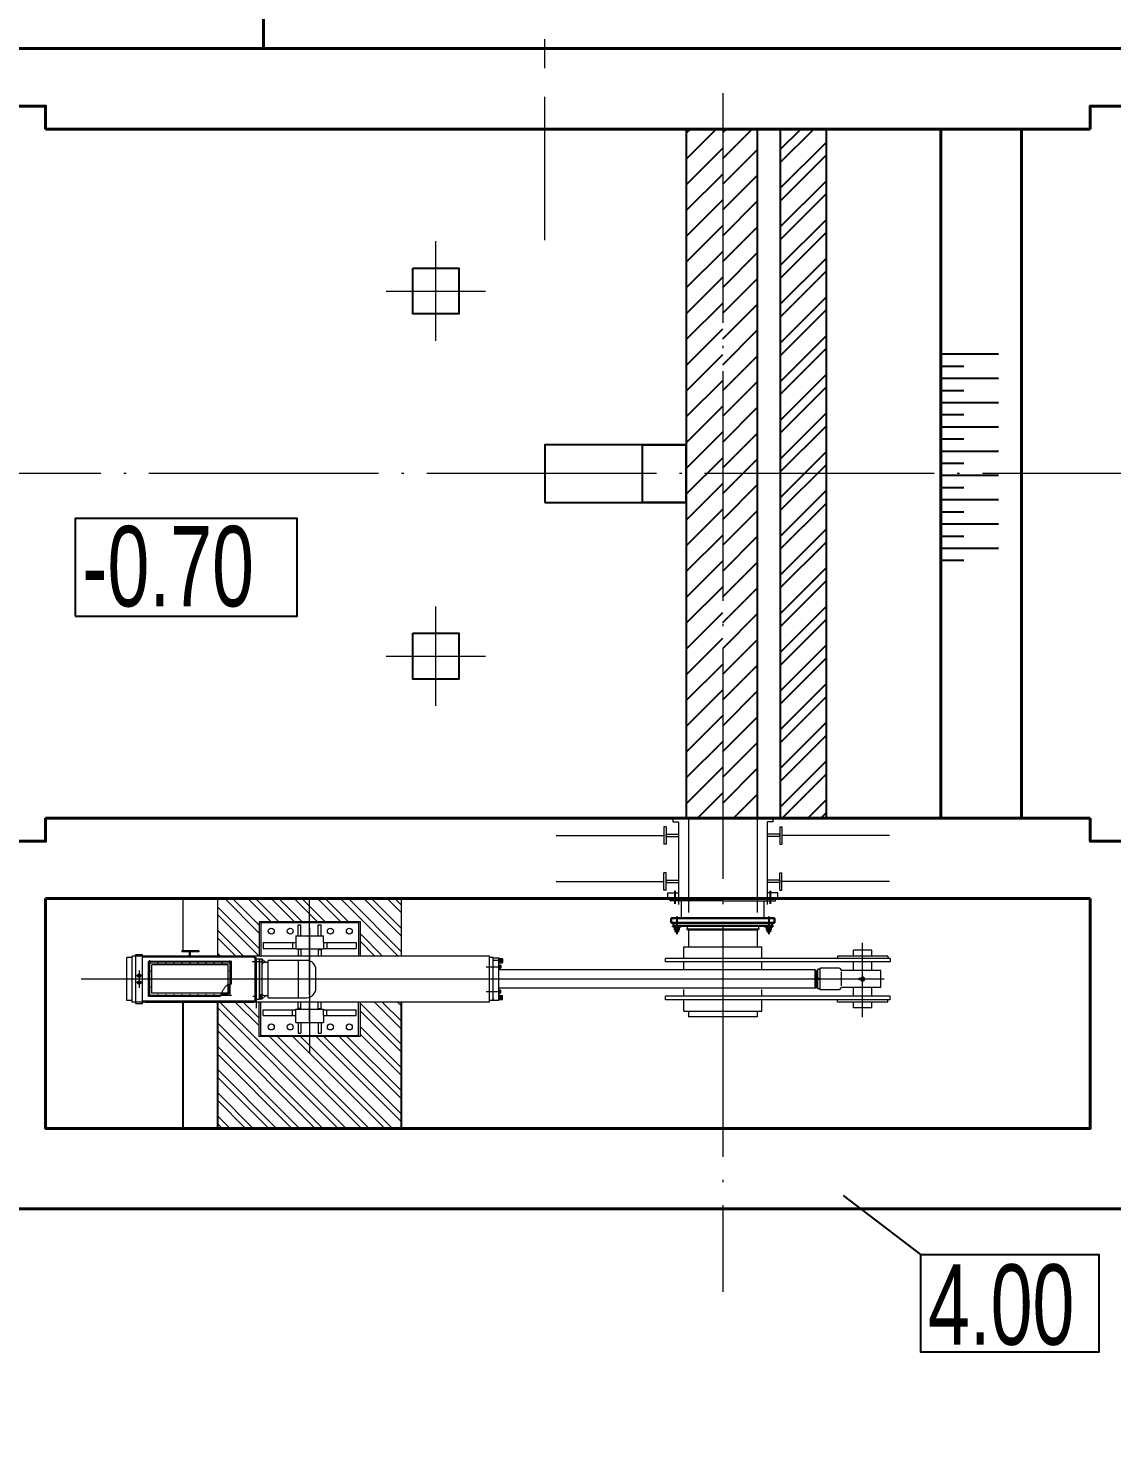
# Model space of a CAD drawing. Extents: x -51258 to 164715, y -112558 to 496610.
# Drawn here: x 69783 to 79220, y 66898 to 79220 of the extents above; entities that cross this region are included whole.
import ezdxf

# ---------------------------------------------------------------- set-up
doc = ezdxf.new("R2010")
doc.units = 0
doc.header["$LTSCALE"] = 1000
doc.header["$PDMODE"] = 32
doc.header["$PDSIZE"] = 1
for name, pattern in [('AM_ISO08W050x2', [9, 6, -0.75, 1.5, -0.75]), ('CENTER', [2, 1.25, -0.25, 0.25, -0.25]), ('DOTE', [2.42, 2, -0.2, 0.02, -0.2])]:
    doc.linetypes.add(name, pattern=pattern)
for name, color, linetype in [('PUB_TEXT', 7, 'Continuous'), ('填充252', 252, 'Continuous'), ('标注', 3, 'Continuous')]:
    doc.layers.add(name, color=color, linetype=linetype)
for name, color, linetype, lineweight in [('中心线0.15', 5, 'DOTE', 15), ('中粗线0.25', 6, 'Continuous', 25), ('细线0.15', 4, 'Continuous', 15), ('结构轮廓线0.4', 1, 'Continuous', 40)]:
    doc.layers.add(name, color=color, linetype=linetype, lineweight=lineweight)
doc.styles.add('han', font='pdatxt.shx', dxfattribs={"width": 0.7, "bigfont": 'chinese.shx'})
doc.styles.add('图中的汉字和数字', font='njsyeng.shx', dxfattribs={"width": 0.7, "bigfont": 'njsychn.shx'})
doc.dimstyles.new('1比200(加大字号)', dxfattribs={"dimtxt": 700, "dimasz": 240, "dimexe": 240, "dimexo": 30, "dimgap": 20, "dimtad": 1, "dimdec": 0, "dimdsep": 46, "dimtxsty": '图中的汉字和数字', "dimblk": 'ARCHTICK', "dimcen": 2, "dimclrd": 3, "dimclre": 3, "dimclrt": 3, "dimadec": 0, "dimazin": 0, "dimtfac": 1, "dimtdec": 0, "dimtmove": 2, "dimatfit": 3, "dimldrblk": 'ARCHTICK', "dimfxl": 1000, "dimfxlon": 1, "dimarcsym": 0})

# ---------------------------------------------------------------- blocks, each defined once
blk = doc.blocks.new('$LinePat$填挖边坡')
at = {"layer": '标注'}
for p, q in [((0, 0), (0, -1500)), ((300, 0), (300, -600))]:
    blk.add_line(p, q, dxfattribs=at)
blk = doc.blocks.new('_ArchTick')
at = {"color": 0, "linetype": 'ByBlock', "const_width": 0.4}
blk.add_lwpolyline([(-0.5, -0.5), (0.5, 0.5)], dxfattribs=at)
blk = doc.blocks.new('*D562')
at = {"color": 3, "lineweight": -2, "transparency": 16777216}
for p, q in [((69233, 62042), (69233, 60802)), ((79733, 62042), (79733, 60802)), ((69233, 61042), (79733, 61042))]:
    blk.add_line(p, q, dxfattribs=at)
at = {"layer": 'Defpoints', "color": 0, "transparency": 16777216}
for p in [(79733, 73582), (69233, 73468), (79733, 61042)]:
    blk.add_point(p, dxfattribs=at)
at = {"color": 3, "lineweight": -2, "transparency": 16777216, "xscale": 240, "yscale": 240, "zscale": 240, "rotation": 180}
blk.add_blockref('_ArchTick', (69233, 61042), dxfattribs=at)
at = {"color": 3, "lineweight": -2, "transparency": 16777216, "xscale": 240, "yscale": 240, "zscale": 240}
blk.add_blockref('_ArchTick', (79733, 61042), dxfattribs=at)
at = {"color": 3, "transparency": 16777216, "insert": (74483, 61412), "char_height": 700, "attachment_point": 5, "style": 'han'}
blk.add_mtext('10500', dxfattribs=at)

msp = doc.modelspace()

# ---------------------------------------------------------------- hatches: boundary and pattern name
at = {"layer": '填充252'}
h = msp.add_hatch(dxfattribs=at)
h.set_pattern_fill('ANSI31', color=256, scale=100, style=0)
h.set_pattern_definition([(225, (76244.7, 87343.22), (112.2532, -112.2532), [])])
h.paths.add_polyline_path([(75514.7, 78343.2), (75514.7, 72343.2), (75833, 72343.2), (75833, 78343.2)])
h = msp.add_hatch(dxfattribs=at)
h.set_pattern_fill('ANSI31', color=256, scale=100, style=0)
h.set_pattern_definition([(225, (76332.98, 87343.22), (112.2532, -112.2532), [])])
h.paths.add_polyline_path([(76133, 72343.2), (76133, 78343.2), (75833, 78343.2), (75833, 72343.2)])
h = msp.add_hatch(dxfattribs=at)
h.set_pattern_fill('ANSI32', color=256, scale=50, style=0)
h.set_pattern_definition([(225, (76532.98, 70843.22), (168.38, -168.38), []), (225, (76420.73, 70843.22), (168.38, -168.38), [])])
h.paths.add_polyline_path([(76733, 72343.2), (76733, 78343.2), (76333, 78343.2), (76333, 72343.2)])
h = msp.add_hatch(dxfattribs=at)
h.set_pattern_fill('ANSI31', color=256, scale=100, style=0)
h.set_pattern_definition([(225, (76332.98, 78343.22), (112.253, -112.253), [])])
h.paths.add_polyline_path([(75833, 72343.2), (75333, 72343.2), (75333, 72343.2), (75585.5, 72343.2), (75833, 72343.2)])
at = {"layer": '填充252', "lineweight": 15}
h = msp.add_hatch(dxfattribs=at)
h.set_pattern_fill('ANSI32,_O', color=256, scale=15, angle=90)
h.set_pattern_definition([(315, (1723176.84, -981079.6), (101.027881, 101.027881), []), (315, (1723176.84, -981146.96), (101.027881, 101.027881), [])])
h.paths.add_polyline_path([(71793, 71443.2), (72233, 71443.2), (72233, 71643.2), (71433, 71643.2), (71433, 71144.2), (71748.2, 71144.2), (71793, 71144.2)])
h.paths.add_polyline_path([(73033, 71643.2), (72233, 71643.2), (72233, 71443.2), (72673, 71443.2), (72673, 71143.2), (73033, 71143.2)])
h.paths.add_polyline_path([(71433, 69643.2), (73033, 69643.2), (73033, 70743.2), (72673, 70743.2), (72673, 70443.2), (71793, 70443.2), (71793, 70743.2), (71748.2, 70743.2), (71748.2, 70742.2), (71433, 70742.2)])
at = {"layer": '填充252', "ltscale": 10}
h = msp.add_hatch(color=256, dxfattribs=at)
h.paths.add_polyline_path([(71178.1, 71179.2), (71183.1, 71179.2), (71183.1, 71174.2)])
h.paths.add_polyline_path([(71193.1, 71174.2), (71193.1, 71179.2), (71198.1, 71179.2)])
h.paths.add_polyline_path([(71198.1, 71144.2), (71193.1, 71144.2), (71193.1, 71149.2)])
h.paths.add_polyline_path([(71183.1, 71149.2), (71183.1, 71144.2), (71178.1, 71144.2)])

# ---------------------------------------------------------------- linework, layer by layer
for points in [[(71133, 69643.2), (71133, 70742.2)], [(71433, 69643.2), (71433, 70742.2)], [(73033, 69643.2), (73033, 70743.2)]]:
    msp.add_lwpolyline(points)
at = {"layer": 'PUB_TEXT'}
for points in [[(70191.6, 74101.5), (72125.5, 74101.5), (72125.5, 74953), (70191.6, 74953)], [(77556.2, 68545.1), (79107.5, 68545.1), (79107.5, 67693.6), (77556.2, 67693.6)]]:
    msp.add_lwpolyline(points, close=True, dxfattribs=at)
msp.add_lwpolyline([(77556.2, 68545.1), (76883.2, 69058.4)], dxfattribs=at)
at = {"layer": '中心线0.15', "linetype": 'CENTER'}
msp.add_lwpolyline([(74283, 77374.4), (74283, 88339)], dxfattribs=at)
at = {"layer": '中心线0.15'}
for points in [[(75833, 78655.3), (75833, 68220.1)], [(73333, 76500.7), (73333, 77365.8)], [(72900.4, 76933.2), (73765.5, 76933.2)], [(87354.3, 75343.2), (56164.8, 75343.2)], [(73333, 73320.7), (73333, 74185.8)], [(72900.4, 73753.2), (73765.5, 73753.2)]]:
    msp.add_lwpolyline(points, dxfattribs=at)
at = {"layer": '中心线0.15', "ltscale": 0.5}
msp.add_lwpolyline([(75585.5, 72343.2), (72806.5, 72343.2)], dxfattribs=at)
at = {"layer": '中粗线0.25'}
for points in [[(75514.7, 78343.2), (75514.7, 72343.2)], [(76133, 78343.2), (76133, 72343.2)], [(76333, 78343.2), (76333, 72343.2)], [(76733, 78343.2), (76733, 72343.2)]]:
    msp.add_lwpolyline(points, dxfattribs=at)
for points in [[(73133, 77133.2), (73533, 77133.2), (73533, 76733.2), (73133, 76733.2)], [(74283, 75093.2), (75514.7, 75093.2), (75514.7, 75593.2), (74283, 75593.2)], [(75133, 75593.2), (75514.7, 75593.2), (75514.7, 75093.2), (75133, 75093.2)], [(73133, 73953.2), (73533, 73953.2), (73533, 73553.2), (73133, 73553.2)]]:
    msp.add_lwpolyline(points, close=True, dxfattribs=at)
at = {"layer": '细线0.15', "ltscale": 0.5}
for points in [[(75398, 72343.2), (75398, 72313.2)], [(75533, 72343.2), (75533, 71523.2)], [(76133, 72343.2), (76133, 71523.2)], [(76268, 72343.2), (76268, 72313.2)], [(75318, 72268.2), (75318, 72118.2)], [(75338, 72268.2), (75318, 72268.2)], [(75338, 72268.2), (75338, 72118.2)], [(75398, 72313.2), (75445, 72313.2)], [(75445, 72313.2), (75448, 72310.2)], [(75448, 72310.2), (75448, 71593.2)], [(76221, 72313.2), (76218, 72310.2)], [(76218, 72310.2), (76218, 71593.2)], [(76268, 72313.2), (76221, 72313.2)], [(76328, 72268.2), (76328, 72118.2)], [(76328, 72268.2), (76348, 72268.2)], [(76348, 72268.2), (76348, 72118.2)], [(74381.8, 72193.2), (75318, 72193.2)], [(75338, 72118.2), (75318, 72118.2)], [(75338, 72183.2), (75338, 72203.2)], [(75338, 72203.2), (75448, 72203.2)], [(75338, 72183.2), (75448, 72183.2)], [(76328, 72203.2), (76218, 72203.2)], [(76328, 72183.2), (76218, 72183.2)], [(76328, 72183.2), (76328, 72203.2)], [(76328, 72118.2), (76348, 72118.2)], [(77284.1, 72193.2), (76348, 72193.2)], [(75318, 71718.2), (75318, 71868.2)], [(75338, 71868.2), (75318, 71868.2)], [(75338, 71718.2), (75338, 71868.2)], [(76328, 71718.2), (76328, 71868.2)], [(76328, 71868.2), (76348, 71868.2)], [(76348, 71718.2), (76348, 71868.2)], [(74381.8, 71793.2), (75318, 71793.2)], [(75338, 71718.2), (75318, 71718.2)], [(75338, 71803.2), (75338, 71783.2)], [(75338, 71803.2), (75448, 71803.2)], [(75338, 71783.2), (75448, 71783.2)], [(76328, 71803.2), (76218, 71803.2)], [(76328, 71783.2), (76218, 71783.2)], [(76328, 71803.2), (76328, 71783.2)], [(76328, 71718.2), (76348, 71718.2)], [(77284.1, 71793.2), (76348, 71793.2)], [(75353, 71693.2), (75448, 71693.2)], [(75353, 71643.2), (75353, 71693.2)], [(75353, 71643.2), (75373, 71643.2)], [(76313, 71693.2), (76218, 71693.2)], [(76313, 71643.2), (76293, 71643.2)], [(76313, 71643.2), (76313, 71693.2)], [(77050.5, 70611.3), (77050.5, 71259.2)], [(73892.8, 71103.2), (73834.9, 71103.2)], [(73892.8, 71103.2), (73835, 71103.2)], [(71785.7, 70943.2), (70711.7, 70943.2)], [(76670.5, 70935.6), (76670.5, 70954.3)]]:
    msp.add_lwpolyline(points, dxfattribs=at)
at = {"layer": '细线0.15'}
for points in [[(71133, 71189.2), (71133, 71643.2)], [(71433, 71144.2), (71433, 71643.2)], [(73033, 71143.2), (73033, 71643.2)], [(75373, 71623.2), (75373, 71643.2)], [(75833, 71623.2), (75373, 71623.2)], [(75473, 71619.2), (75469, 71623.2)], [(75473, 71477.2), (75473, 71619.2)], [(75833, 71623.2), (76293, 71623.2)], [(76193, 71619.2), (76197, 71623.2)], [(76193, 71477.2), (76193, 71619.2)], [(76293, 71623.2), (76293, 71643.2)], [(71793, 71443.2), (71793, 71143.2)], [(71793, 71443.2), (72673, 71443.2)], [(71808, 71435.2), (71808, 71143.2)], [(71808, 71435.2), (72658, 71435.2)], [(72133, 71320.2), (72133, 71415.2)], [(72133, 71415.2), (72158, 71415.2)], [(72158, 71320.2), (72158, 71415.2)], [(72233, 71388.2), (72233, 70301.7)], [(72308, 71320.2), (72308, 71415.2)], [(72308, 71415.2), (72333, 71415.2)], [(72333, 71320.2), (72333, 71415.2)], [(72658, 71435.2), (72658, 71143.2)], [(72673, 71443.2), (72673, 71143.2)], [(75523, 71405.2), (75523, 71383.2)], [(75533, 71373.2), (75533, 71223.2)], [(76133, 71373.2), (76133, 71223.2)], [(76143, 71405.2), (76143, 71383.2)], [(71828, 71260.2), (72083, 71260.2)], [(71828, 71260.2), (71828, 71210.2)], [(72083, 71260.2), (72113, 71260.2)], [(72083, 71260.2), (72083, 71210.2)], [(72113, 71320.2), (72353, 71320.2)], [(72113, 71320.2), (72113, 71260.2)], [(72113, 71260.2), (72113, 71210.2)], [(72233, 71310.2), (72233, 71135.2)], [(72353, 71260.2), (72353, 71320.2)], [(72353, 71260.2), (72383, 71260.2)], [(72353, 71260.2), (72353, 71210.2)], [(72383, 71260.2), (72638, 71260.2)], [(72383, 71260.2), (72383, 71210.2)], [(72638, 71260.2), (72638, 71210.2)], [(75493, 71223.2), (76173, 71223.2)], [(75493, 71123.2), (75493, 71223.2)], [(76173, 71123.2), (76173, 71223.2)], [(70688.2, 71130.7), (70640.2, 71130.7)], [(70640.2, 70755.7), (70640.2, 71130.7)], [(70720.2, 71156.5), (70778.2, 71156.5)], [(70720.2, 70729.9), (70720.2, 71156.5)], [(70778.2, 70729.9), (70778.2, 71156.5)], [(71758.2, 71134.2), (70778.2, 71134.2)], [(71269.3, 71189.2), (71119.3, 71189.2)], [(71269.3, 71179.2), (71119.3, 71179.2)], [(71183.1, 71174.2), (71178.1, 71179.2)], [(71183.1, 71179.2), (71183.1, 71144.2)], [(71193.1, 71179.2), (71193.1, 71144.2)], [(71193.1, 71174.2), (71198.1, 71179.2)], [(71198.1, 71144.2), (71193.1, 71149.2)], [(71758.2, 70752.2), (71758.2, 71134.2)], [(71767, 71106.2), (71767, 70690.2)], [(71768.2, 70942.8), (71768.2, 71130.2)], [(71828, 71210.2), (72083, 71210.2)], [(72083, 71210.2), (72113, 71210.2)], [(72113, 71210.2), (72113, 71205.2)], [(72113, 71205.2), (72353, 71205.2)], [(72133, 71205.2), (72133, 71200.2)], [(72158, 71200.2), (72133, 71200.2)], [(72133, 71200.2), (72133, 71143.2)], [(72158, 71205.2), (72158, 71200.2)], [(72158, 71200.2), (72158, 71143.2)], [(72308, 71205.2), (72308, 71200.2)], [(72308, 71200.2), (72308, 71143.2)], [(72308, 71200.2), (72333, 71200.2)], [(72333, 71205.2), (72333, 71200.2)], [(72333, 71200.2), (72333, 71143.2)], [(72353, 71210.2), (72383, 71210.2)], [(72353, 71205.2), (72353, 71210.2)], [(72383, 71210.2), (72638, 71210.2)], [(73831.2, 71130.2), (73799.2, 71130.2)], [(73833.2, 71130.2), (73799.2, 71130.2)], [(73892.3, 71103.2), (73881.1, 71103.2)], [(73883.1, 71128.2), (73883.1, 71101.4)], [(73890.2, 71123), (73883.1, 71123)], [(73890.2, 71103.2), (73883.1, 71105.1)], [(73883.1, 71101.4), (73890.2, 71099.5)], [(73883.1, 71083.5), (73883.1, 71101.4)], [(73890.2, 71123), (73886.7, 71123)], [(73890.2, 71103.2), (73890.2, 71123)], [(73890.2, 71121.2), (73912.5, 71121.2)], [(73890.2, 71121.2), (73890.2, 71085.2)], [(73890.2, 71103.2), (73890.2, 71083.5)], [(73898.6, 71103.2), (73902.2, 71114.1)], [(73898.6, 71103.2), (73902.2, 71092.3)], [(73902.2, 71114.1), (73902.2, 71092.3)], [(73902.2, 71114.1), (73914.2, 71114.1)], [(73914.2, 71119.5), (73914.2, 71086.9)], [(77290.5, 71123.2), (75333, 71123.2)], [(75333, 71093.2), (75333, 71123.2)], [(77270.5, 71143.2), (76830.5, 71143.2)], [(76830.5, 71143.2), (76830.5, 71123.2)], [(76970.5, 71143.2), (76970.5, 71193.2)], [(77130.5, 71193.2), (76970.5, 71193.2)], [(77130.5, 71143.2), (77130.5, 71193.2)], [(77270.5, 71143.2), (77270.5, 71123.2)], [(77290.5, 71123.2), (77290.5, 71093.2)], [(70749.2, 71016.5), (70749.2, 70865.7)], [(73771.9, 71050.7), (73900.5, 71050.7)], [(73890.2, 71083.5), (73883.1, 71083.5)], [(73887.9, 71064.1), (73883.1, 71064.1)], [(73887.9, 71050.7), (73883.1, 71052)], [(73883.1, 71049.5), (73887.9, 71048.2)], [(73887.9, 71037.3), (73883.1, 71037.3)], [(73887.9, 71050.7), (73887.9, 71064.1)], [(73887.9, 71062.7), (73897.6, 71062.7)], [(73887.9, 71062.7), (73887.9, 71038.7)], [(73887.9, 71050.7), (73887.9, 71037.3)], [(73887.9, 71038.7), (73897.6, 71038.7)], [(73890.2, 71085.2), (73912.5, 71085.2)], [(73891.6, 71050.7), (73894.4, 71055.7)], [(73891.6, 71050.7), (73894.4, 71045.7)], [(73894.4, 71055.7), (73894.4, 71045.7)], [(73894.4, 71055.7), (73898.9, 71055.7)], [(73894.4, 71045.7), (73898.9, 71045.7)], [(73898.9, 71061.3), (73898.9, 71040.1)], [(73902.2, 71092.3), (73914.2, 71092.3)], [(77290.5, 71093.2), (75333, 71093.2)], [(75493, 71033.2), (75493, 71093.2)], [(76173, 71033.2), (76173, 71093.2)], [(76970.5, 71018.2), (76970.5, 71093.2)], [(77130.5, 71018.2), (77130.5, 71093.2)], [(70781.3, 70972.4), (70719.6, 70972.4)], [(70781.3, 70912.4), (70719.6, 70912.4)], [(72727.1, 70943.2), (71767.7, 70943.2)], [(71768.2, 70942.8), (71768.2, 70756.2)], [(73825.2, 70943.3), (73809.2, 70943.3)], [(73890.1, 70943.2), (73876.9, 70943.2)], [(75493, 70793.2), (75493, 70853.2)], [(76173, 70793.2), (76173, 70853.2)], [(76970.5, 70793.2), (76970.5, 70868.2)], [(77022.8, 70949.2), (77017.8, 70949.2)], [(77017.8, 70949.2), (77017.8, 70937.2)], [(77022.8, 70937.2), (77017.8, 70937.2)], [(77022.8, 70949.2), (77022.8, 70937.2)], [(77042.5, 70947.7), (77022.8, 70947.7)], [(77042.5, 70938.7), (77022.8, 70938.7)], [(77050.5, 70957.1), (77038.5, 70950.2)], [(77038.5, 70950.2), (77038.5, 70947.7)], [(77062.5, 70943.2), (77038.5, 70943.2)], [(77038.5, 70938.7), (77038.5, 70936.3)], [(77038.5, 70936.3), (77050.5, 70929.4)], [(77042.5, 70947.7), (77042.5, 70938.7)], [(77062.5, 70950.2), (77050.5, 70957.1)], [(77050.5, 70929.4), (77050.5, 70957.1)], [(77050.5, 70929.4), (77062.5, 70936.3)], [(77062.5, 70936.3), (77062.5, 70950.2)], [(77130.5, 70793.2), (77130.5, 70868.2)], [(70688.2, 70755.7), (70640.2, 70755.7)], [(70720.2, 70729.9), (70721.7, 70728.4)], [(70776.7, 70728.4), (70778.2, 70729.9)], [(70778.2, 70786.2), (70777.9, 70785.8)], [(71768.2, 70770.2), (71768.2, 70826.2)], [(71793, 70443.2), (71793, 70743.2)], [(71808, 70451.2), (71808, 70743.2)], [(72133, 70686.2), (72133, 70743.2)], [(72158, 70686.2), (72158, 70743.2)], [(72233, 70576.2), (72233, 70751.2)], [(72308, 70686.2), (72308, 70743.2)], [(72333, 70686.2), (72333, 70743.2)], [(72658, 70451.2), (72658, 70743.2)], [(72673, 70743.2), (72673, 70443.2)], [(73771.9, 70835.8), (73900.5, 70835.8)], [(73833.2, 70756.2), (73799.2, 70756.2)], [(73833.2, 70773.3), (73833.2, 70756.2)], [(73892.3, 70783.3), (73881.1, 70783.3)], [(73887.9, 70849.2), (73883.1, 70849.2)], [(73883.1, 70837), (73887.9, 70838.2)], [(73887.9, 70835.8), (73883.1, 70834.5)], [(73887.9, 70822.4), (73883.1, 70822.4)], [(73890.2, 70803), (73883.1, 70803)], [(73883.1, 70785), (73890.2, 70786.9)], [(73890.2, 70783.3), (73883.1, 70781.4)], [(73890.2, 70763.5), (73883.1, 70763.5)], [(73890.2, 70763.5), (73886.7, 70763.5)], [(73887.9, 70835.8), (73887.9, 70849.2)], [(73887.9, 70847.8), (73897.6, 70847.8)], [(73887.9, 70823.8), (73887.9, 70847.8)], [(73887.9, 70835.8), (73887.9, 70822.4)], [(73887.9, 70823.8), (73897.6, 70823.8)], [(73890.2, 70783.3), (73890.2, 70803)], [(73890.2, 70801.3), (73912.5, 70801.3)], [(73890.2, 70765.3), (73890.2, 70801.3)], [(73890.2, 70783.3), (73890.2, 70763.5)], [(73890.2, 70765.3), (73912.5, 70765.3)], [(73891.6, 70835.8), (73894.4, 70840.8)], [(73891.6, 70835.8), (73894.4, 70830.8)], [(73894.4, 70830.8), (73894.4, 70840.8)], [(73894.4, 70840.8), (73898.9, 70840.8)], [(73894.4, 70830.8), (73898.9, 70830.8)], [(73898.6, 70783.3), (73902.2, 70794.1)], [(73898.6, 70783.3), (73902.2, 70772.4)], [(73898.9, 70825.1), (73898.9, 70846.4)], [(73902.2, 70772.4), (73902.2, 70794.1)], [(73902.2, 70794.1), (73914.2, 70794.1)], [(73902.2, 70772.4), (73914.2, 70772.4)], [(73914.2, 70767), (73914.2, 70799.6)], [(77290.5, 70793.2), (75333, 70793.2)], [(75333, 70763.2), (75333, 70793.2)], [(77290.5, 70763.2), (75333, 70763.2)], [(75493, 70663.2), (75493, 70763.2)], [(76173, 70663.2), (76173, 70763.2)], [(76830.5, 70743.2), (76830.5, 70763.2)], [(77270.5, 70743.2), (76830.5, 70743.2)], [(76970.5, 70693.2), (76970.5, 70743.2)], [(77130.5, 70693.2), (77130.5, 70743.2)], [(77270.5, 70743.2), (77270.5, 70763.2)], [(77290.5, 70763.2), (77290.5, 70793.2)], [(70776.7, 70728.4), (70721.7, 70728.4)], [(71828, 70676.2), (72083, 70676.2)], [(71828, 70626.2), (71828, 70676.2)], [(71828, 70626.2), (72083, 70626.2)], [(72083, 70676.2), (72113, 70676.2)], [(72083, 70626.2), (72083, 70676.2)], [(72083, 70626.2), (72113, 70626.2)], [(72113, 70681.2), (72353, 70681.2)], [(72113, 70676.2), (72113, 70681.2)], [(72113, 70626.2), (72113, 70676.2)], [(72113, 70566.2), (72113, 70626.2)], [(72133, 70681.2), (72133, 70686.2)], [(72158, 70686.2), (72133, 70686.2)], [(72158, 70681.2), (72158, 70686.2)], [(72308, 70681.2), (72308, 70686.2)], [(72308, 70686.2), (72333, 70686.2)], [(72333, 70681.2), (72333, 70686.2)], [(72353, 70681.2), (72353, 70676.2)], [(72353, 70676.2), (72383, 70676.2)], [(72353, 70626.2), (72353, 70676.2)], [(72353, 70626.2), (72383, 70626.2)], [(72353, 70626.2), (72353, 70566.2)], [(72383, 70676.2), (72638, 70676.2)], [(72383, 70626.2), (72383, 70676.2)], [(72383, 70626.2), (72638, 70626.2)], [(72638, 70626.2), (72638, 70676.2)], [(75493, 70663.2), (76173, 70663.2)], [(75493, 70663.2), (75533, 70663.2)], [(75533, 70663.2), (75533, 70613.2)], [(76133, 70613.2), (75533, 70613.2)], [(76133, 70663.2), (76133, 70613.2)], [(77130.5, 70693.2), (76970.5, 70693.2)], [(72113, 70566.2), (72353, 70566.2)], [(72133, 70566.2), (72133, 70471.2)], [(72158, 70566.2), (72158, 70471.2)], [(72308, 70566.2), (72308, 70471.2)], [(72333, 70566.2), (72333, 70471.2)], [(72673, 70443.2), (71793, 70443.2)], [(71808, 70451.2), (72658, 70451.2)], [(72133, 70471.2), (72158, 70471.2)], [(72308, 70471.2), (72333, 70471.2)]]:
    msp.add_lwpolyline(points, dxfattribs=at)
at = {"layer": '细线0.15', "ltscale": 2}
for points in [[(72233, 70806.8), (72233, 71637.2)], [(73865.1, 70943.2), (70243.9, 70943.2)]]:
    msp.add_lwpolyline(points, dxfattribs=at)
at = {"layer": '细线0.15', "lineweight": -3, "ltscale": 0.5}
for points in [[(75418, 71596.9), (75418, 71711.9)], [(76248, 71596.9), (76248, 71711.9)], [(75433, 71487.1), (75433, 71335.1)], [(76233, 71487.1), (76233, 71335.1)]]:
    msp.add_lwpolyline(points, dxfattribs=at)
at = {"layer": '细线0.15', "color": 7, "linetype": 'Continuous', "lineweight": 30}
for points in [[(75383, 71433.2), (75383, 71473.2)], [(75383, 71473.2), (75833, 71473.2)], [(76283, 71473.2), (75833, 71473.2)], [(76283, 71433.2), (76283, 71473.2)], [(75833, 71433.2), (75383, 71433.2)], [(75397, 71405.2), (75397, 71400.2)], [(75397, 71405.2), (76269, 71405.2)], [(75397, 71400.2), (75469, 71400.2)], [(75403.7, 71433.2), (75403.7, 71405.2)], [(75414.2, 71394.2), (75414.6, 71394.2)], [(75414.6, 71394.2), (75451.7, 71394.2)], [(75415.4, 71394.2), (75415, 71394)], [(75415, 71392.4), (75415.5, 71392.6), (75416.1, 71392.7), (75416.6, 71392.9), (75416.9, 71393), (75417.2, 71393), (75417.5, 71393.1), (75417.8, 71393.2), (75418, 71393.3), (75418.3, 71393.3), (75418.6, 71393.4), (75418.9, 71393.5), (75419.2, 71393.5), (75419.4, 71393.6), (75419.7, 71393.6), (75420, 71393.7), (75420.3, 71393.7), (75420.6, 71393.8), (75420.8, 71393.8), (75421.1, 71393.8), (75421.4, 71393.9), (75421.7, 71393.9), (75422, 71393.9), (75422.3, 71394), (75422.6, 71394), (75422.8, 71394), (75423.1, 71394), (75423.4, 71394), (75423.7, 71394), (75424, 71394), (75424.3, 71394), (75424.6, 71394), (75424.8, 71394), (75425.1, 71394), (75425.4, 71394), (75425.7, 71394), (75426, 71393.9), (75426.3, 71393.9), (75426.6, 71393.9), (75426.8, 71393.8), (75427.1, 71393.8), (75427.4, 71393.8), (75427.7, 71393.7), (75428, 71393.7), (75428.3, 71393.6), (75428.5, 71393.6), (75428.8, 71393.5), (75429.1, 71393.5), (75429.4, 71393.4), (75429.7, 71393.3), (75429.9, 71393.3), (75430.2, 71393.2), (75430.5, 71393.1), (75430.8, 71393.1), (75431, 71393), (75431.3, 71392.9), (75431.6, 71392.8), (75431.9, 71392.7), (75432.4, 71392.6), (75433, 71392.4)], [(75415, 71393.9), (75415, 71393.9), (75415, 71393.9), (75415, 71393.9), (75415, 71393.9), (75415, 71393.9), (75415, 71393.9), (75415, 71393.9), (75415, 71393.9), (75415, 71393.8), (75415, 71393.8), (75415, 71393.8), (75415, 71393.7), (75415, 71393.7), (75415, 71393.6), (75415, 71393.6), (75415, 71393.5), (75415, 71393.4), (75415, 71393.4), (75415, 71393.2), (75415, 71393.1), (75415, 71392.9), (75415, 71392.7), (75415, 71392.4)], [(75415, 71374.6), (75415, 71392.4)], [(75433, 71374.6), (75432.4, 71374.4), (75431.9, 71374.2), (75431.3, 71374.1), (75431, 71374), (75430.8, 71373.9), (75430.5, 71373.8), (75430.2, 71373.8), (75429.9, 71373.7), (75429.7, 71373.6), (75429.4, 71373.6), (75429.1, 71373.5), (75428.8, 71373.4), (75428.5, 71373.4), (75428.2, 71373.3), (75428, 71373.3), (75427.7, 71373.2), (75427.4, 71373.2), (75427.1, 71373.2), (75426.8, 71373.1), (75426.6, 71373.1), (75426.3, 71373.1), (75426, 71373), (75425.7, 71373), (75425.4, 71373), (75425.1, 71373), (75424.8, 71373), (75424.6, 71373), (75424.3, 71372.9), (75424, 71372.9), (75423.7, 71372.9), (75423.4, 71373), (75423.1, 71373), (75422.8, 71373), (75422.6, 71373), (75422.3, 71373), (75422, 71373), (75421.7, 71373.1), (75421.4, 71373.1), (75421.1, 71373.1), (75420.8, 71373.2), (75420.6, 71373.2), (75420.3, 71373.2), (75420, 71373.3), (75419.7, 71373.3), (75419.4, 71373.4), (75419.2, 71373.4), (75418.9, 71373.5), (75418.6, 71373.6), (75418.3, 71373.6), (75418, 71373.7), (75417.8, 71373.8), (75417.5, 71373.8), (75417.2, 71373.9), (75416.9, 71374), (75416.6, 71374.1), (75416.4, 71374.1), (75416.1, 71374.2), (75415.5, 71374.4), (75415, 71374.6)], [(75415, 71374.6), (75415, 71374.2), (75415, 71374.1), (75415, 71373.9), (75415, 71373.7), (75415, 71373.6), (75415, 71373.5), (75415, 71373.5), (75415, 71373.4), (75415, 71373.3), (75415, 71373.3), (75415, 71373.2), (75415, 71373.2), (75415, 71373.2), (75415, 71373.1), (75415, 71373.1), (75415, 71373.1), (75415, 71373.1), (75415, 71373), (75415, 71373), (75415, 71373), (75415, 71373), (75415, 71373), (75415, 71373.1)], [(75415, 71372.9), (75415.4, 71372.7)], [(75433, 71372.7), (75415.4, 71372.7)], [(75421, 71372.7), (75421, 71354.9)], [(75421, 71354.9), (75422.6, 71353.2)], [(75421, 71354.9), (75445, 71354.9)], [(75443.4, 71353.2), (75422.6, 71353.2)], [(75433, 71392.4), (75433.5, 71392.6), (75434.1, 71392.7), (75434.6, 71392.9), (75434.9, 71393), (75435.2, 71393), (75435.5, 71393.1), (75435.8, 71393.2), (75436, 71393.3), (75436.3, 71393.3), (75436.6, 71393.4), (75436.9, 71393.5), (75437.2, 71393.5), (75437.4, 71393.6), (75437.7, 71393.6), (75438, 71393.7), (75438.3, 71393.7), (75438.6, 71393.8), (75438.8, 71393.8), (75439.1, 71393.8), (75439.4, 71393.9), (75439.7, 71393.9), (75440, 71393.9), (75440.3, 71394), (75440.6, 71394), (75440.8, 71394), (75441.1, 71394), (75441.4, 71394), (75441.7, 71394), (75442, 71394), (75442.3, 71394), (75442.6, 71394), (75442.8, 71394), (75443.1, 71394), (75443.4, 71394), (75443.7, 71394), (75444, 71393.9), (75444.3, 71393.9), (75444.6, 71393.9), (75444.8, 71393.8), (75445.1, 71393.8), (75445.4, 71393.8), (75445.7, 71393.7), (75446, 71393.7), (75446.3, 71393.6), (75446.5, 71393.6), (75446.8, 71393.5), (75447.1, 71393.5), (75447.4, 71393.4), (75447.7, 71393.3), (75447.9, 71393.3), (75448.2, 71393.2), (75448.5, 71393.1), (75448.8, 71393.1), (75449, 71393), (75449.3, 71392.9), (75449.6, 71392.8), (75449.9, 71392.7), (75450.4, 71392.6), (75451, 71392.4)], [(75433, 71374.6), (75433, 71392.4)], [(75451, 71374.6), (75450.4, 71374.4), (75449.9, 71374.2), (75449.3, 71374.1), (75449, 71374), (75448.8, 71373.9), (75448.5, 71373.8), (75448.2, 71373.8), (75447.9, 71373.7), (75447.7, 71373.6), (75447.4, 71373.6), (75447.1, 71373.5), (75446.8, 71373.4), (75446.5, 71373.4), (75446.2, 71373.3), (75446, 71373.3), (75445.7, 71373.2), (75445.4, 71373.2), (75445.1, 71373.2), (75444.8, 71373.1), (75444.6, 71373.1), (75444.3, 71373.1), (75444, 71373), (75443.7, 71373), (75443.4, 71373), (75443.1, 71373), (75442.8, 71373), (75442.6, 71373), (75442.3, 71372.9), (75442, 71372.9), (75441.7, 71372.9), (75441.4, 71373), (75441.1, 71373), (75440.8, 71373), (75440.6, 71373), (75440.3, 71373), (75440, 71373), (75439.7, 71373.1), (75439.4, 71373.1), (75439.1, 71373.1), (75438.8, 71373.2), (75438.6, 71373.2), (75438.3, 71373.2), (75438, 71373.3), (75437.7, 71373.3), (75437.4, 71373.4), (75437.2, 71373.4), (75436.9, 71373.5), (75436.6, 71373.6), (75436.3, 71373.6), (75436, 71373.7), (75435.8, 71373.8), (75435.5, 71373.8), (75435.2, 71373.9), (75434.9, 71374), (75434.6, 71374.1), (75434.4, 71374.1), (75434.1, 71374.2), (75433.5, 71374.4), (75433, 71374.6)], [(75450.6, 71372.7), (75433, 71372.7)], [(75443.4, 71353.2), (75445, 71354.9)], [(75445, 71354.9), (75445, 71372.7)], [(75451, 71394), (75450.6, 71394.2)], [(75450.6, 71372.7), (75451, 71372.9)], [(75451, 71392.4), (75451, 71392.7), (75451, 71392.9), (75451, 71393.1), (75451, 71393.2), (75451, 71393.4), (75451, 71393.4), (75451, 71393.5), (75451, 71393.6), (75451, 71393.6), (75451, 71393.7), (75451, 71393.7), (75451, 71393.8), (75451, 71393.8), (75451, 71393.8), (75451, 71393.9), (75451, 71393.9), (75451, 71393.9), (75451, 71393.9), (75451, 71393.9), (75451, 71393.9), (75451, 71393.9), (75451, 71393.9), (75451, 71393.9)], [(75451, 71374.6), (75451, 71392.4)], [(75451, 71373.1), (75451, 71373), (75451, 71373), (75451, 71373), (75451, 71373), (75451, 71373), (75451, 71373.1), (75451, 71373.1), (75451, 71373.1), (75451, 71373.1), (75451, 71373.2), (75451, 71373.2), (75451, 71373.2), (75451, 71373.3), (75451, 71373.3), (75451, 71373.4), (75451, 71373.5), (75451, 71373.5), (75451, 71373.6), (75451, 71373.7), (75451, 71373.9), (75451, 71374.1), (75451, 71374.2), (75451, 71374.6)], [(75451.7, 71394.2), (75451.7, 71400.2)], [(75469, 71400.2), (75469, 71405.2)], [(75470.5, 71405.2), (75469, 71405.2)], [(75525.7, 71373.2), (75523, 71383.2)], [(75525.7, 71373.2), (75833, 71373.2)], [(75833, 71433.2), (76283, 71433.2)], [(76140.3, 71373.2), (75833, 71373.2)], [(76140.3, 71373.2), (76143, 71383.2)], [(76197, 71400.2), (76197, 71405.2)], [(76269, 71400.2), (76197, 71400.2)], [(76214.2, 71394.2), (76214.2, 71400.2)], [(76251.4, 71394.2), (76214.2, 71394.2)], [(76215, 71394), (76215.4, 71394.2)], [(76233, 71392.4), (76232.4, 71392.6), (76231.9, 71392.7), (76231.3, 71392.9), (76231, 71393), (76230.8, 71393), (76230.5, 71393.1), (76230.2, 71393.2), (76229.9, 71393.3), (76229.7, 71393.3), (76229.4, 71393.4), (76229.1, 71393.5), (76228.8, 71393.5), (76228.5, 71393.6), (76228.2, 71393.6), (76228, 71393.7), (76227.7, 71393.7), (76227.4, 71393.8), (76227.1, 71393.8), (76226.8, 71393.8), (76226.6, 71393.9), (76226.3, 71393.9), (76226, 71393.9), (76225.7, 71394), (76225.4, 71394), (76225.1, 71394), (76224.8, 71394), (76224.6, 71394), (76224.3, 71394), (76224, 71394), (76223.7, 71394), (76223.4, 71394), (76223.1, 71394), (76222.8, 71394), (76222.6, 71394), (76222.3, 71394), (76222, 71393.9), (76221.7, 71393.9), (76221.4, 71393.9), (76221.1, 71393.8), (76220.8, 71393.8), (76220.6, 71393.8), (76220.3, 71393.7), (76220, 71393.7), (76219.7, 71393.6), (76219.4, 71393.6), (76219.2, 71393.5), (76218.9, 71393.5), (76218.6, 71393.4), (76218.3, 71393.3), (76218, 71393.3), (76217.8, 71393.2), (76217.5, 71393.1), (76217.2, 71393.1), (76216.9, 71393), (76216.6, 71392.9), (76216.4, 71392.8), (76216.1, 71392.7), (76215.5, 71392.6), (76215, 71392.4)], [(76215, 71392.4), (76215, 71392.7), (76215, 71392.9), (76215, 71393.1), (76215, 71393.2), (76215, 71393.4), (76215, 71393.4), (76215, 71393.5), (76215, 71393.6), (76215, 71393.6), (76215, 71393.7), (76215, 71393.7), (76215, 71393.8), (76215, 71393.8), (76215, 71393.8), (76215, 71393.9), (76215, 71393.9), (76215, 71393.9), (76215, 71393.9), (76215, 71393.9), (76215, 71393.9), (76215, 71393.9), (76215, 71393.9), (76215, 71393.9)], [(76215, 71374.6), (76215, 71392.4)], [(76215, 71373.1), (76215, 71373), (76215, 71373), (76215, 71373), (76215, 71373), (76215, 71373), (76215, 71373.1), (76215, 71373.1), (76215, 71373.1), (76215, 71373.1), (76215, 71373.2), (76215, 71373.2), (76215, 71373.2), (76215, 71373.3), (76215, 71373.3), (76215, 71373.4), (76215, 71373.5), (76215, 71373.5), (76215, 71373.6), (76215, 71373.7), (76215, 71373.9), (76215, 71374.1), (76215, 71374.2), (76215, 71374.6)], [(76215, 71374.6), (76215.5, 71374.4), (76216.1, 71374.2), (76216.6, 71374.1), (76216.9, 71374), (76217.2, 71373.9), (76217.5, 71373.8), (76217.8, 71373.8), (76218, 71373.7), (76218.3, 71373.6), (76218.6, 71373.6), (76218.9, 71373.5), (76219.2, 71373.4), (76219.4, 71373.4), (76219.7, 71373.3), (76220, 71373.3), (76220.3, 71373.2), (76220.6, 71373.2), (76220.8, 71373.2), (76221.1, 71373.1), (76221.4, 71373.1), (76221.7, 71373.1), (76222, 71373), (76222.3, 71373), (76222.6, 71373), (76222.8, 71373), (76223.1, 71373), (76223.4, 71373), (76223.7, 71372.9), (76224, 71372.9), (76224.3, 71372.9), (76224.6, 71373), (76224.8, 71373), (76225.1, 71373), (76225.4, 71373), (76225.7, 71373), (76226, 71373), (76226.3, 71373.1), (76226.6, 71373.1), (76226.8, 71373.1), (76227.1, 71373.2), (76227.4, 71373.2), (76227.7, 71373.2), (76228, 71373.3), (76228.3, 71373.3), (76228.5, 71373.4), (76228.8, 71373.4), (76229.1, 71373.5), (76229.4, 71373.6), (76229.7, 71373.6), (76229.9, 71373.7), (76230.2, 71373.8), (76230.5, 71373.8), (76230.8, 71373.9), (76231, 71374), (76231.3, 71374.1), (76231.6, 71374.1), (76231.9, 71374.2), (76232.4, 71374.4), (76233, 71374.6)], [(76215.4, 71372.7), (76215, 71372.9)], [(76215.4, 71372.7), (76233, 71372.7)], [(76221, 71354.9), (76221, 71372.7)], [(76222.6, 71353.2), (76221, 71354.9)], [(76245, 71354.9), (76221, 71354.9)], [(76222.6, 71353.2), (76243.4, 71353.2)], [(76251, 71392.4), (76250.4, 71392.6), (76249.9, 71392.7), (76249.3, 71392.9), (76249, 71393), (76248.8, 71393), (76248.5, 71393.1), (76248.2, 71393.2), (76247.9, 71393.3), (76247.7, 71393.3), (76247.4, 71393.4), (76247.1, 71393.5), (76246.8, 71393.5), (76246.5, 71393.6), (76246.2, 71393.6), (76246, 71393.7), (76245.7, 71393.7), (76245.4, 71393.8), (76245.1, 71393.8), (76244.8, 71393.8), (76244.6, 71393.9), (76244.3, 71393.9), (76244, 71393.9), (76243.7, 71394), (76243.4, 71394), (76243.1, 71394), (76242.8, 71394), (76242.6, 71394), (76242.3, 71394), (76242, 71394), (76241.7, 71394), (76241.4, 71394), (76241.1, 71394), (76240.8, 71394), (76240.6, 71394), (76240.3, 71394), (76240, 71393.9), (76239.7, 71393.9), (76239.4, 71393.9), (76239.1, 71393.8), (76238.8, 71393.8), (76238.6, 71393.8), (76238.3, 71393.7), (76238, 71393.7), (76237.7, 71393.6), (76237.4, 71393.6), (76237.2, 71393.5), (76236.9, 71393.5), (76236.6, 71393.4), (76236.3, 71393.3), (76236, 71393.3), (76235.8, 71393.2), (76235.5, 71393.1), (76235.2, 71393.1), (76234.9, 71393), (76234.6, 71392.9), (76234.4, 71392.8), (76234.1, 71392.7), (76233.5, 71392.6), (76233, 71392.4)], [(76233, 71374.6), (76233, 71392.4)], [(76233, 71374.6), (76233.5, 71374.4), (76234.1, 71374.2), (76234.6, 71374.1), (76234.9, 71374), (76235.2, 71373.9), (76235.5, 71373.8), (76235.8, 71373.8), (76236, 71373.7), (76236.3, 71373.6), (76236.6, 71373.6), (76236.9, 71373.5), (76237.2, 71373.4), (76237.4, 71373.4), (76237.7, 71373.3), (76238, 71373.3), (76238.3, 71373.2), (76238.6, 71373.2), (76238.8, 71373.2), (76239.1, 71373.1), (76239.4, 71373.1), (76239.7, 71373.1), (76240, 71373), (76240.3, 71373), (76240.6, 71373), (76240.8, 71373), (76241.1, 71373), (76241.4, 71373), (76241.7, 71372.9), (76242, 71372.9), (76242.3, 71372.9), (76242.6, 71373), (76242.8, 71373), (76243.1, 71373), (76243.4, 71373), (76243.7, 71373), (76244, 71373), (76244.3, 71373.1), (76244.6, 71373.1), (76244.8, 71373.1), (76245.1, 71373.2), (76245.4, 71373.2), (76245.7, 71373.2), (76246, 71373.3), (76246.3, 71373.3), (76246.5, 71373.4), (76246.8, 71373.4), (76247.1, 71373.5), (76247.4, 71373.6), (76247.7, 71373.6), (76247.9, 71373.7), (76248.2, 71373.8), (76248.5, 71373.8), (76248.8, 71373.9), (76249, 71374), (76249.3, 71374.1), (76249.6, 71374.1), (76249.9, 71374.2), (76250.4, 71374.4), (76251, 71374.6)], [(76233, 71372.7), (76250.6, 71372.7)], [(76245, 71354.9), (76243.4, 71353.2)], [(76245, 71372.7), (76245, 71354.9)], [(76250.6, 71394.2), (76251, 71394)], [(76251, 71372.9), (76250.6, 71372.7)], [(76251, 71393.9), (76251, 71393.9), (76251, 71393.9), (76251, 71393.9), (76251, 71393.9), (76251, 71393.9), (76251, 71393.9), (76251, 71393.9), (76251, 71393.9), (76251, 71393.8), (76251, 71393.8), (76251, 71393.8), (76251, 71393.7), (76251, 71393.7), (76251, 71393.6), (76251, 71393.6), (76251, 71393.5), (76251, 71393.4), (76251, 71393.4), (76251, 71393.2), (76251, 71393.1), (76251, 71392.9), (76251, 71392.7), (76251, 71392.4)], [(76251, 71374.6), (76251, 71392.4)], [(76251, 71374.6), (76251, 71374.2), (76251, 71374.1), (76251, 71373.9), (76251, 71373.7), (76251, 71373.6), (76251, 71373.5), (76251, 71373.5), (76251, 71373.4), (76251, 71373.3), (76251, 71373.3), (76251, 71373.2), (76251, 71373.2), (76251, 71373.2), (76251, 71373.1), (76251, 71373.1), (76251, 71373.1), (76251, 71373.1), (76251, 71373), (76251, 71373), (76251, 71373), (76251, 71373), (76251, 71373), (76251, 71373.1)], [(76251.7, 71394.2), (76251.4, 71394.2)], [(76262.3, 71433.2), (76262.3, 71405.2)], [(76269, 71405.2), (76269, 71400.2)]]:
    msp.add_lwpolyline(points, dxfattribs=at)
at = {"layer": '细线0.15', "lineweight": 30}
msp.add_lwpolyline([(75473, 71477.2), (75469, 71473.2)], dxfattribs=at)
at = {"layer": '细线0.15', "ltscale": 14}
for points in [[(73799.2, 71143.2), (70688.2, 71143.2)], [(70688.2, 70743.2), (70688.2, 71143.2)], [(70803.2, 71144.2), (70803.2, 71134.2)], [(71748.2, 71144.2), (71748.2, 71134.2)], [(71768.2, 71116.2), (71770.2, 71118.2)], [(71770.2, 71118.2), (71796.2, 71118.2)], [(71796.2, 71118.2), (71798.2, 71116.2)], [(71798.2, 71118.2), (71816.2, 71118.2)], [(71798.2, 70768.2), (71798.2, 71118.2)], [(71798.2, 71118.2), (71798.2, 70770.2)], [(71816.2, 71118.2), (71850.4, 71089.5)], [(71816.2, 71118.2), (71816.2, 70768.2)], [(72206.9, 71105.7), (71873.7, 71105.7)], [(71873.7, 70780.7), (71873.7, 71105.7)], [(72136, 70780.7), (72136, 71105.7)], [(73799.2, 70743.2), (73799.2, 71143.2)], [(73833.2, 70758.2), (73833.2, 71130.2)], [(73833.2, 71128.2), (73883.1, 71128.2)], [(73883.1, 70758.2), (73883.1, 71128.2)], [(71553.7, 71095.7), (70828.7, 71095.7)], [(70828.7, 70790.7), (70828.7, 71095.7)], [(71524.2, 71066.2), (70858.2, 71066.2)], [(70858.2, 70820.2), (70858.2, 71066.2)], [(71844.6, 71089.5), (71873.7, 71089.5)], [(72288.2, 70862), (72288.2, 71024.5)], [(76637.5, 71023.2), (73883.1, 71023.2)], [(76637.5, 71023.2), (76640.5, 71020.2)], [(76637.5, 70863.2), (76637.5, 71023.2)], [(76640.5, 71020.2), (76640.5, 70866.2)], [(76645.5, 71015.7), (76660.5, 71015.7)], [(76650.5, 71015.7), (76650.5, 70870.7)], [(76660.5, 70858.2), (76660.5, 71028.2)], [(76680.5, 71028.2), (76660.5, 71028.2)], [(76660.5, 70858.2), (76660.5, 71028.2)], [(76680.5, 70848.2), (76680.5, 71038.2)], [(76850.5, 71038.2), (76680.5, 71038.2)], [(76680.5, 70848.2), (76680.5, 71038.2)], [(76850.5, 71038.2), (76865.5, 71018.2)], [(77210.5, 71018.2), (76865.5, 71018.2)], [(76865.5, 70882.9), (76865.5, 71006.5)], [(77050.5, 70834.2), (77050.5, 71048.9)], [(77210.5, 70868.2), (77210.5, 71018.2)], [(76637.5, 70863.2), (73883.1, 70863.2)], [(77239.2, 70943.2), (73890.1, 70943.2)], [(76637.5, 70863.2), (76640.5, 70866.2)], [(76645.5, 70870.7), (76660.5, 70870.7)], [(76680.5, 70858.2), (76660.5, 70858.2)], [(76850.5, 70848.2), (76865.5, 70868.2)], [(77210.5, 70868.2), (76865.5, 70868.2)], [(73799.2, 70743.2), (70688.2, 70743.2)], [(70803.2, 70742.2), (70803.2, 70752.2)], [(71452.9, 70790.7), (70828.7, 70790.7)], [(71534.2, 70820.2), (70858.2, 70820.2)], [(71524.2, 70810.2), (71461, 70810.2)], [(71748.2, 70742.2), (71748.2, 70752.2)], [(71768.2, 70770.2), (71770.2, 70768.2)], [(71770.2, 70768.2), (71796.2, 70768.2)], [(71798.2, 70770.2), (71796.2, 70768.2)], [(71798.2, 70806.4), (71806.7, 70806.4)], [(71798.2, 70799.9), (71806.7, 70799.9)], [(71798.2, 70786.8), (71806.7, 70786.8)], [(71798.2, 70780.3), (71806.7, 70780.3)], [(71816.2, 70768.2), (71798.2, 70768.2)], [(71808.2, 70793.4), (71808.2, 70803.2)], [(71808.2, 70783.5), (71808.2, 70793.4)], [(71816.2, 70768.2), (71850.4, 70797)], [(71873.7, 70797), (71844.6, 70797)], [(71873.7, 70780.7), (72206.9, 70780.7)], [(73799.2, 70743.2), (73799.2, 70756.2)], [(73833.2, 70758.2), (73883.1, 70758.2)], [(76850.5, 70848.2), (76680.5, 70848.2)]]:
    msp.add_lwpolyline(points, dxfattribs=at)
at = {"layer": '细线0.15', "ltscale": 10}
for points in [[(70778.2, 70752.2), (70778.2, 71134.2)], [(70803.2, 71144.2), (71748.2, 71144.2)], [(70803.2, 71144.2), (71748.2, 71144.2)], [(71119.3, 71189.2), (71119.3, 71179.2)], [(71183.1, 71149.2), (71178.1, 71144.2)], [(71269.3, 71189.2), (71269.3, 71179.2)], [(71743.2, 71134.2), (71758.2, 71134.2)], [(71758.2, 71130.2), (71768.2, 71130.2)], [(71524.2, 70820.2), (71524.2, 71066.2)], [(71553.7, 70898.7), (71553.7, 71095.7)], [(70841.2, 70936.2), (70841.2, 70950.2)], [(71553.7, 70898.7), (71546.7, 70897.8), (71539.8, 70896.8), (71533, 70895.5), (71526.5, 70893.8), (71517.6, 70890.4), (71514.3, 70888.6), (71508.7, 70885), (71503.5, 70880.7), (71498.7, 70876), (71494.1, 70870.7), (71489.8, 70865.1), (71485.8, 70859.2), (71482.1, 70853.1), (71478.5, 70846.9), (71475.3, 70840.8), (71472, 70834.3), (71469, 70828), (71466.1, 70821.8), (71463.3, 70815.6), (71460.7, 70809.4), (71458, 70803.1), (71455.4, 70796.9), (71452.9, 70790.7)], [(71534.2, 70820.2), (71534.2, 70895.7)], [(70778.2, 70752.2), (71758.2, 70752.2)], [(70803.2, 70742.2), (71748.2, 70742.2)], [(71524.2, 70820.2), (71524.2, 70810.2)], [(71758.2, 70756.2), (71768.2, 70756.2)]]:
    msp.add_lwpolyline(points, dxfattribs=at)
at = {"layer": '细线0.15', "ltscale": 0.1}
for points in [[(70841.2, 70790.3), (70841.2, 71108.7)], [(71541.2, 70803.2), (71541.2, 71103.7)], [(70841.2, 71083.2), (71552.9, 71083.2)], [(70841.2, 71083.2), (71557.4, 71083.2)], [(70841.2, 70803.2), (71552.9, 70803.2)]]:
    msp.add_lwpolyline(points, dxfattribs=at)
at = {"layer": '细线0.15', "ltscale": 14}
for points in [[(72288.2, 71024.5, 0.4142136), (72206.9, 71105.7)], [(71844.6, 71089.5, 0.4142136), (71816.2, 71061)], [(76640.5, 71020.2, 0.3813173), (76645.5, 71015.7)], [(72206.9, 70780.7, 0.4142136), (72288.2, 70862)], [(76645.5, 70870.7, 0.3813173), (76640.5, 70866.2)], [(71806.7, 70799.9, 0.4585403), (71806.7, 70806.4)], [(71806.7, 70786.8, 0.2292702), (71806.7, 70799.9)], [(71806.7, 70780.3, 0.4585403), (71806.7, 70786.8)], [(71816.2, 70825.4, 0.4142136), (71844.6, 70797)]]:
    msp.add_lwpolyline(points, format="xyb", dxfattribs=at)
at = {"layer": '细线0.15'}
for points in [[(73914.2, 71119.5, 0.4142136), (73912.5, 71121.2)], [(73898.9, 71061.3, 0.4142136), (73897.6, 71062.7)], [(73897.6, 71038.7, 0.4142136), (73898.9, 71040.1)], [(73912.5, 71085.2, 0.4142136), (73914.2, 71086.9)], [(77033.6, 70938.7, 7.6470077), (77033.6, 70947.7)], [(77040.4, 70938.7, 4.6749844), (77040.4, 70947.7)], [(77050.5, 70951.3, 2.399712), (77058.5, 70943.2)], [(73898.9, 70846.4, 0.4142136), (73897.6, 70847.8)], [(73897.6, 70823.8, 0.4142136), (73898.9, 70825.1)], [(73914.2, 70799.6, 0.4142136), (73912.5, 70801.3)], [(73912.5, 70765.3, 0.4142136), (73914.2, 70767)]]:
    msp.add_lwpolyline(points, format="xyb", dxfattribs=at)
at = {"layer": '细线0.15', "ltscale": 10}
for points in [[(70754.7, 70981.9), (70760.2, 70972.4), (70754.7, 70962.9), (70743.7, 70962.9), (70738.2, 70972.4), (70743.7, 70981.9)], [(70754.7, 70902.9), (70760.2, 70912.4), (70754.7, 70921.9), (70743.7, 70921.9), (70738.2, 70912.4), (70743.7, 70902.9)]]:
    msp.add_lwpolyline(points, close=True, dxfattribs=at)
at = {"layer": '细线0.15', "ltscale": 0.25}
msp.add_lwpolyline([(71827.5, 71093.2), (71734.3, 71093.2)], dxfattribs=at)
at = {"layer": '细线0.15', "ltscale": 7}
for points in [[(76650.5, 71012.2), (76660.5, 71012.2)], [(76650.5, 70874.2), (76660.5, 70874.2)]]:
    msp.add_lwpolyline(points, dxfattribs=at)
at = {"layer": '细线0.15', "ltscale": 1.5}
msp.add_lwpolyline([(73902.9, 70943.2), (73815.7, 70943.2)], dxfattribs=at)
at = {"layer": '细线0.15', "linetype": 'AM_ISO08W050x2'}
msp.add_lwpolyline([(71739.5, 70793.2), (71772.5, 70793.2)], dxfattribs=at)
at = {"layer": '细线0.15'}
for centre, radius in [((71899.4, 71360.2), 26), ((72064.4, 71360.2), 26), ((72414.4, 71360.2), 26), ((72579.4, 71360.2), 26), ((70841.2, 71083.2), 5), ((70841.2, 71083.2), 5), ((70841.2, 71083.2), 5), ((70841.2, 71013.2), 5), ((70911.2, 71083.2), 5), ((70981.2, 71083.2), 5), ((71051.2, 71083.2), 5), ((71121.2, 71083.2), 5), ((71191.2, 71083.2), 5), ((71261.2, 71083.2), 5), ((71331.2, 71083.2), 5), ((71401.2, 71083.2), 5), ((71471.2, 71083.2), 5), ((71541.2, 71083.2), 5), ((71541.2, 71083.2), 5), ((71541.2, 71083.2), 5), ((71541.2, 71013.2), 5), ((70841.2, 70943.2), 5), ((70841.2, 70873.2), 5), ((71541.2, 70943.2), 5), ((77050.5, 70943.2), 6.4), ((77050.5, 70943.2), 5), ((77050.5, 70943.2), 2), ((70841.2, 70803.2), 5), ((70841.2, 70803.2), 5), ((70911.2, 70803.2), 5), ((70981.2, 70803.2), 5), ((71051.2, 70803.2), 5), ((71121.2, 70803.2), 5), ((71191.2, 70803.2), 5), ((71261.2, 70803.2), 5), ((71331.2, 70803.2), 5), ((71401.2, 70803.2), 5), ((71899.4, 70526.2), 26), ((72064.4, 70526.2), 26), ((72414.4, 70526.2), 26), ((72579.4, 70526.2), 26)]:
    msp.add_circle(centre, radius, dxfattribs=at)
at = {"layer": '细线0.15', "ltscale": 10}
for centre in [(70749.2, 70972.4), (70749.2, 70912.4)]:
    msp.add_circle(centre, 15, dxfattribs=at)
at = {"layer": '细线0.15', "ltscale": 14}
msp.add_circle((76670.5, 70943.2), 5, dxfattribs=at)
at = {"layer": '细线0.15', "color": 7, "linetype": 'Continuous', "lineweight": 30}
for centre, start_param, end_param in [((75433, 71400.2), 1.5707963, 1.7566159), ((75433, 71394.2), 1.4782884, 1.5707963)]:
    msp.add_ellipse(centre, major_axis=(0, 32.5), ratio=0.5773503, start_param=start_param, end_param=end_param, dxfattribs=at)
at = {"layer": '细线0.15', "color": 7, "linetype": 'Continuous', "lineweight": 30, "extrusion": (0, 0, -1)}
for centre, start_param, end_param in [((76233, 71400.2), 1.5707963, 1.7566159), ((76233, 71394.2), 1.4782884, 1.5707963)]:
    msp.add_ellipse(centre, major_axis=(0, 32.5), ratio=0.5773503, start_param=start_param, end_param=end_param, dxfattribs=at)
at = {"layer": '结构轮廓线0.4'}
for points in [[(71833, 79043.2), (71833, 87143.2)], [(60733, 79043.2), (79733, 79043.2)], [(60733, 79043.2), (79733, 79043.2)], [(69233, 78343.2), (69633, 78343.2), (69633, 78543.2), (69933, 78543.2), (69933, 78343.2)], [(79733, 78343.2), (79333, 78343.2), (79333, 78543.2), (79033, 78543.2), (79033, 78343.2)], [(79033, 78343.2), (69933, 78343.2)], [(77733, 78343.2), (77733, 72343.2)], [(78433.3, 78343.2), (78433.3, 72343.2)], [(69233, 72343.2), (69633, 72343.2), (69633, 72143.2), (69933, 72143.2), (69933, 72343.2)], [(79033, 72343.2), (69933, 72343.2)], [(79733, 72343.2), (79333, 72343.2), (79333, 72143.2), (79033, 72143.2), (79033, 72343.2)], [(79733, 71643.2), (79733, 68943.2), (69233, 68943.2), (69233, 71643.2)], [(79033, 71643.2), (69933, 71643.2)], [(79033, 71643.2), (79033, 69643.2), (69933, 69643.2), (69933, 71643.2)], [(79033, 71643.2), (69933, 71643.2)]]:
    msp.add_lwpolyline(points, dxfattribs=at)

# ---------------------------------------------------------------- block references
at = {"layer": '细线0.15', "xscale": -0.3523135266926234, "yscale": 0.3333333333333333, "zscale": 0.3333333333333333, "rotation": 90}
for p in [(77733, 76385.4), (77733, 76174.1), (77733, 75962.7), (77733, 75751.3), (77733, 75539.9), (77733, 75328.5), (77733, 75117.1), (77733, 74905.7), (77733, 74694.3)]:
    msp.add_blockref('$LinePat$填挖边坡', p, dxfattribs=at)

# ---------------------------------------------------------------- texts
at = {"layer": 'PUB_TEXT', "style": 'han', "width": 0.7}
msp.add_text('-0.70', height=700, dxfattribs=at).set_placement((70254.8, 74187.4))
msp.add_text('4.00', height=700, rotation=360, dxfattribs=at).set_placement((77619.4, 67759.5))

# ---------------------------------------------------------------- dimensions: what is measured, and where the dimension line sits
dim = msp.add_linear_dim(base=(79733, 61042.1), p1=(69233, 73468.3), p2=(79733, 73582), dimstyle='1比200(加大字号)', override={"dimtxsty": 'han'})
dim.commit()
dim.dimension.update_dxf_attribs({"geometry": '*D562', "text_midpoint": (74483, 61412.1)})

doc.saveas('drawing.dxf')
